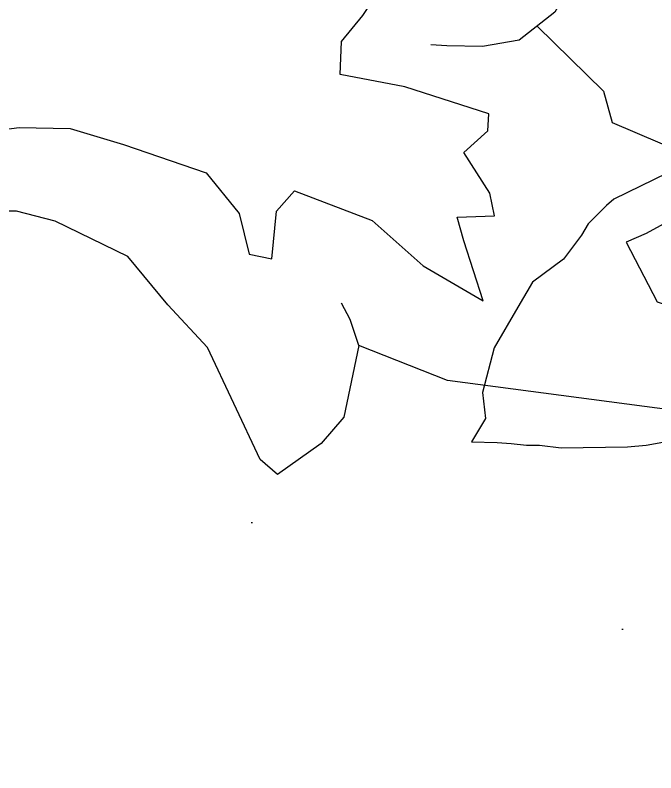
# Model space of a CAD drawing. Header units: millimetres. Extents: x 603733 to 1211550, y 1310999 to 2622648.
# Drawn here: x 605900.121 to 605900.868, y 1311235.799 to 1311236.683 of the extents above; entities that cross this region are included whole.
import ezdxf

# ---------------------------------------------------------------- set-up
doc = ezdxf.new("R2010")
doc.units = ezdxf.units.MM
doc.layers.add('elenarbi-free_blocks', color=7, linetype='Continuous')

# ---------------------------------------------------------------- blocks, each defined once
blk = doc.blocks.new('A$C20C8591F')
at = {"layer": 'elenarbi-free_blocks', "color": 90}
for points in [[(16.4667, 8.6492), (16.7072, 8.6065), (16.9638, 8.6492), (17.2917, 8.7987), (17.6481, 8.991), (18.1756, 9.2616), (18.5034, 9.29), (19.0451, 9.1904), (19.5369, 9.0622), (20.3305, 8.6272), (20.751, 8.2997), (21.2428, 8.2498), (21.4139, 8.2285), (21.421, 8.0861), (21.2143, 7.7158), (20.8936, 7.4666), (20.5657, 7.4096), (20.245, 7.4167), (20.1024, 7.4239)], [(21.054, 7.5912), (21.6497, 7.0087), (21.728, 6.7295), (22.3765, 6.4502), (22.6449, 6.2491), (22.4995, 5.9922), (22.0299, 5.7352), (21.851, 5.6571), (22.1305, 5.1208), (22.589, 4.9645), (23.4612, 4.8527), (24.2216, 4.8081), (24.5571, 4.8863), (24.5571, 4.8863), (24.1769, 4.4729), (23.327, 4.1825), (22.2871, 4.149), (20.2519, 4.4171), (19.4579, 4.7299), (19.3796, 4.9645), (19.3014, 5.1097)], [(19.4579, 4.7299), (19.3221, 4.0885), (19.1208, 3.854), (18.7294, 3.5747), (18.5728, 3.7087), (18.1032, 4.7141), (17.7453, 5.0939), (17.3875, 5.5296), (16.7366, 5.8452), (16.3899, 5.9346), (15.7973, 5.9346), (15.1599, 5.7112), (14.8132, 5.5213), (14.4988, 5.2116)]]:
    blk.add_lwpolyline(points, dxfattribs=at)
at = {"layer": 'elenarbi-free_blocks', "color": 84}
blk.add_lwpolyline([(15.8863, 6.6137), (16.4144, 6.6847), (16.8714, 6.6746), (17.3488, 6.5326), (18.0902, 6.2789), (18.3847, 5.9137), (18.4761, 5.5484), (18.6792, 5.5079), (18.7198, 5.934), (18.8823, 6.1166), (19.5759, 5.8512), (20.0329, 5.4454), (20.5712, 5.1309), (20.3985, 5.6686), (20.3376, 5.8816), (20.6727, 5.8918), (20.6321, 6.0947), (20.3985, 6.4599), (20.6118, 6.6527), (20.6219, 6.8049), (19.8704, 7.0484), (19.2915, 7.16), (19.3017, 7.4542), (19.4946, 7.6875), (19.6063, 7.86)], dxfattribs=at)
blk = doc.blocks.new('A$C69433AA9')
at = {"layer": 'elenarbi-free_blocks', "color": 82}
for p, q in [((3.506, 11.633), (2.545, 11.169)), ((2.545, 11.169), (2.415, 11.058)), ((2.415, 11.058), (2.085, 10.728)), ((2.085, 10.728), (1.968, 10.524)), ((1.968, 10.524), (1.647, 10.097)), ((1.647, 10.097), (1.093, 9.68)), ((1.093, 9.68), (0.831, 9.233)), ((0.831, 9.233), (0.402, 8.503)), ((0.402, 8.503), (0.198, 7.704)), ((0.198, 7.704), (0.246, 7.238)), ((0.246, 7.238), (0, 6.819)), ((0, 6.819), (0.457, 6.812)), ((0.457, 6.812), (0.709, 6.789)), ((0.709, 6.789), (0.985, 6.759)), ((3.128, 6.76), (3.72, 6.871)), ((0.985, 6.759), (1.216, 6.759)), ((1.216, 6.759), (1.603, 6.712)), ((1.603, 6.712), (2.793, 6.734)), ((2.793, 6.734), (3.128, 6.76))]:
    blk.add_line(p, q, dxfattribs=at)

msp = doc.modelspace()

# ---------------------------------------------------------------- hatches: boundary and pattern name
h = msp.add_hatch()
h.set_pattern_fill('AR-SAND', color=83, scale=0.434241, style=0)
h.set_pattern_definition([(37.5, (323163.0799, 768829.3631), (-0.0273542743, 0.836705131), [0, -0.6600457289, 0, -0.7382090389, 0, -0.7056409931]), (7.5, (323163.0799, 768829.3631), (0.768508918, 1.225490432), [0, -0.3560773011, 0, -0.5949096372, 0, -0.22797632084]), (327.5, (323162.54575, 768829.3631), (1.35228686516, 0.0024573909), [0, -0.21712030556, 0, -0.7816331, 0, -1.0204654361]), (317.5, (323162.5458, 768829.3631), (1.3053822539, 0.3811223737), [0, -0.1085601528, 0, -0.5124039211, 0, -0.586224825])])
h.paths.add_polyline_path([(605905.1006, 1311236.09345), (605894.74793, 1311236.09345), (605894.74793, 1311234.86229), (605905.1006, 1311234.86229)])

# ---------------------------------------------------------------- block references
for name, p, xscale, yscale, zscale in [('A$C20C8591F', (605897.98707, 1311235.68118), 0.1302721832587849, 0.1302721832587849, 0.1302721832587849), ('A$C69433AA9', (605900.65343, 1311235.74073), 0.06513609165558591, 0.06513609165558591, 0.06513609165558591)]:
    msp.add_blockref(name, p, dxfattribs=dict(xscale=xscale, yscale=yscale, zscale=zscale))

doc.saveas('drawing.dxf')
